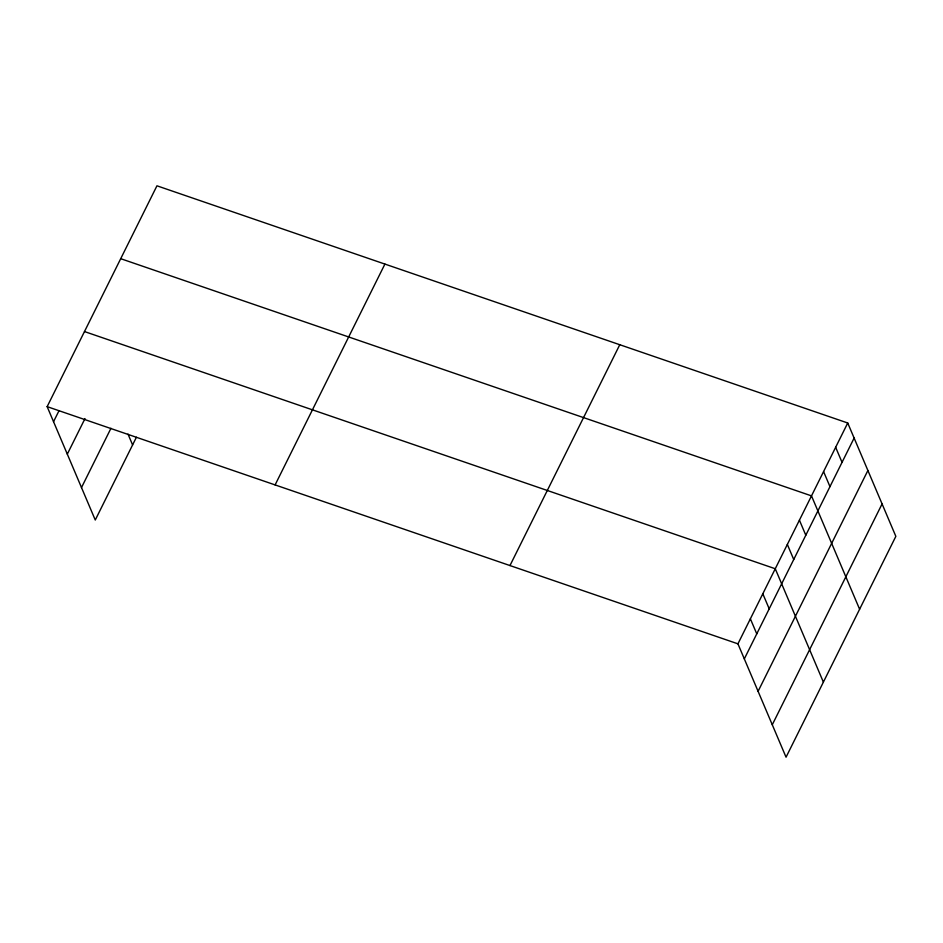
<?xml version="1.0" encoding="UTF-8"?>
<svg xmlns="http://www.w3.org/2000/svg" width="943" height="943" viewBox="0 0 943 943"><rect width="100%" height="100%" fill="white"/><g stroke="black" fill="none" stroke-linecap="round" stroke-linejoin="round"><path stroke-width="1.41" d="M47.15 406.645L156.951 185.806L847.733 422.994L895.85 536.355L786.049 757.194L737.933 643.833L47.15 406.645L95.267 520.006L136.417 437.246M53.539 421.698L58.784 411.16M67.307 454.137L85 418.574M81.499 487.566L110.968 428.287M275.108 484.914L384.909 264.087M509.974 565.564L619.775 344.725M737.933 643.833L847.733 422.994M744.322 658.886L854.122 438.047M758.089 691.325L867.89 470.498M772.282 724.754L882.082 503.916M120.716 258.688L811.499 495.877L859.615 609.237M84.481 331.559L775.264 568.747L823.38 682.107M835.651 447.288L842.04 462.341M823.581 471.583L829.97 486.635M799.416 520.159L805.805 535.223M787.346 544.453L793.735 559.505M762.816 593.772L769.205 608.824M750.369 618.808L756.769 633.861M128.012 434.11L132.598 444.919"/></g></svg>
